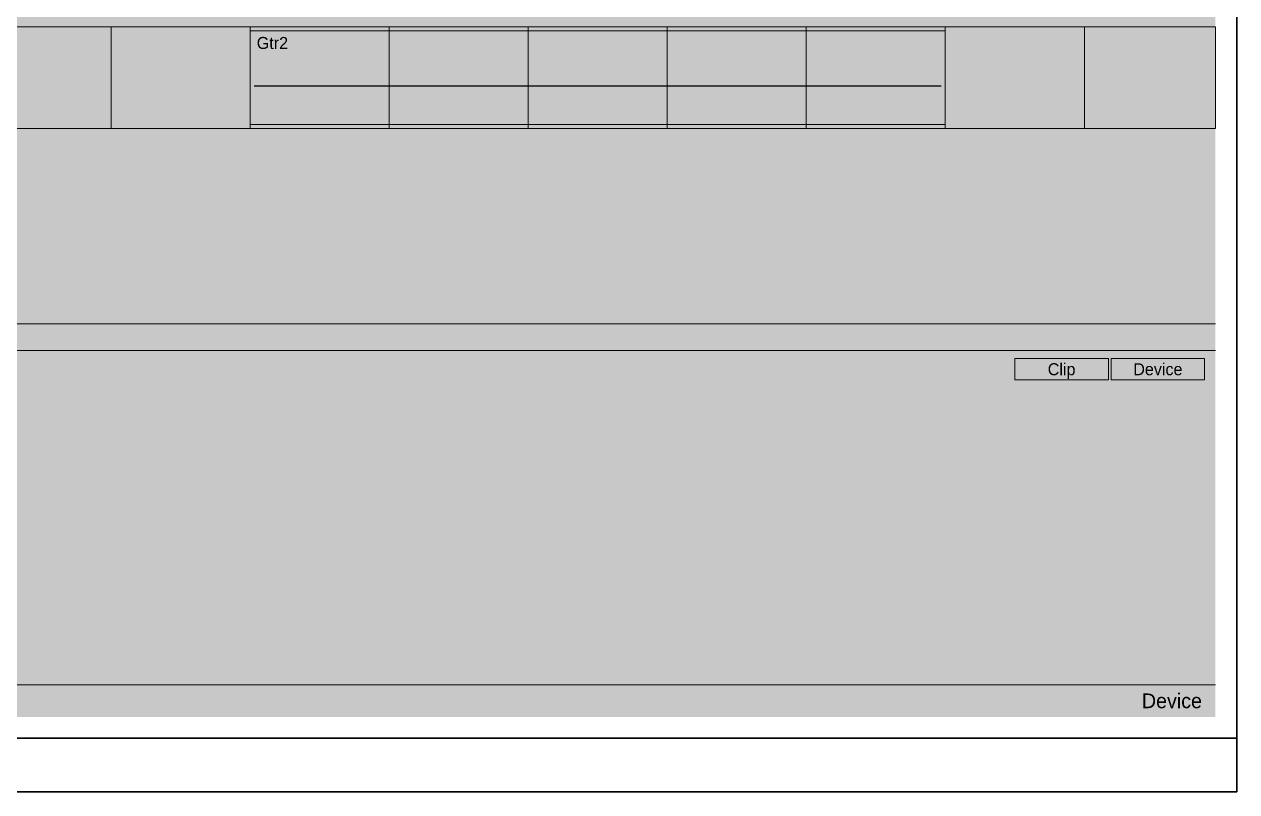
# Model space of a CAD drawing. Extents: x -16 to 1616, y -1056 to 16.
# Drawn here: x 709 to 1616, y -1056 to -482 of the extents above; entities that cross this region are included whole.
import ezdxf
from ezdxf.enums import TextEntityAlignment as Align

# ---------------------------------------------------------------- set-up
doc = ezdxf.new("R2010")
doc.units = 0
for name, color, linetype, lineweight, true_color in [('FORGE-SHEET', 7, 'Continuous', 35, 0x9aa2a8), ('UI-ACCENT', 7, 'Continuous', 18, 0xe0902f), ('UI-CLIP', 7, 'Continuous', 13, 0x2d3135), ('UI-GHOST', 7, 'Continuous', 9, 0x555c62), ('UI-HAIRLINE', 7, 'Continuous', 9, 0x34383c)]:
    doc.layers.add(name, color=color, linetype=linetype, lineweight=lineweight, true_color=true_color)
for name, color, linetype, true_color in [('UI-PANEL-BG', 7, 'Continuous', 0x232629), ('UI-RAISED', 7, 'Continuous', 0x2d3135), ('UI-SHELL-BG', 7, 'Continuous', 0x1a1c1e), ('UI-TEXT', 7, 'Continuous', 0xd6d9dc), ('UI-TEXT-SEC', 7, 'Continuous', 0x8a9095), ('UI-WAVEFORM', 7, 'Continuous', 0x707b84)]:
    doc.layers.add(name, color=color, linetype=linetype, true_color=true_color)

msp = doc.modelspace()

# ---------------------------------------------------------------- hatches: boundary and pattern name
at = {"layer": 'UI-ACCENT'}
h = msp.add_hatch(color=256, dxfattribs=at)
h.dxf.hatch_style = 1
h.paths.add_polyline_path([(1522, -732), (1592, -732), (1592, -748), (1522, -748)])
at = {"layer": 'UI-CLIP', "true_color": 0x222528}
h = msp.add_hatch(color=7, dxfattribs=at)
h.dxf.hatch_style = 1
h.paths.add_polyline_path([(150, -484), (1600, -484), (1600, -560), (150, -560)])
at = {"layer": 'UI-CLIP', "true_color": 0x3d5577}
h = msp.add_hatch(color=7, dxfattribs=at)
h.dxf.hatch_style = 1
h.paths.add_polyline_path([(878, -487), (1398, -487), (1398, -557), (878, -557)])
at = {"layer": 'UI-PANEL-BG'}
h = msp.add_hatch(color=256, dxfattribs=at)
h.dxf.hatch_style = 1
h.paths.add_polyline_path([(0, -706), (1600, -706), (1600, -726), (0, -726)])
h = msp.add_hatch(color=256, dxfattribs=at)
h.dxf.hatch_style = 1
h.paths.add_polyline_path([(0, -726), (1600, -726), (1600, -976), (0, -976)])
h = msp.add_hatch(color=256, dxfattribs=at)
h.dxf.hatch_style = 1
h.paths.add_polyline_path([(0, -976), (1600, -976), (1600, -1000), (0, -1000)])
at = {"layer": 'UI-RAISED'}
h = msp.add_hatch(color=256, dxfattribs=at)
h.dxf.hatch_style = 1
h.paths.add_polyline_path([(1450, -732), (1520, -732), (1520, -748), (1450, -748)])
at = {"layer": 'UI-SHELL-BG'}
h = msp.add_hatch(color=256, dxfattribs=at)
h.dxf.hatch_style = 1
h.paths.add_polyline_path([(0, -46), (1600, -46), (1600, -726), (0, -726)])
at = {"layer": 'UI-WAVEFORM'}
h = msp.add_hatch(color=256, dxfattribs=at)
h.dxf.hatch_style = 1
h.paths.add_polyline_path([(881, -519.81), (884.01, -515.49), (887.01, -512.6), (890.02, -512.45), (893.02, -512.35), (896.03, -511.26), (899.04, -511.27), (902.04, -511.63), (905.05, -511.69), (908.05, -511.95), (911.06, -512.54), (914.06, -511.61), (917.07, -510.49), (920.08, -510.54), (923.08, -510.77), (926.09, -511.74), (929.09, -512.05), (932.1, -513.02), (935.11, -512.14), (938.11, -512.86), (941.12, -513.33), (944.12, -512.09), (947.13, -513.06), (950.13, -512.29), (953.14, -512.83), (956.15, -512.97), (959.15, -513.48), (962.16, -514.74), (965.16, -514.56), (968.17, -515.43), (971.18, -515.78), (974.18, -516.55), (977.19, -517.2), (980.19, -517.26), (983.2, -517.91), (986.2, -517.97), (989.21, -517.72), (992.22, -517.71), (995.22, -518.43), (998.23, -519.22), (1001.23, -519.65), (1004.24, -520.2), (1007.25, -520.59), (1010.25, -520.87), (1013.26, -521.25), (1016.26, -521.69), (1019.27, -521.82), (1022.27, -521.68), (1025.28, -521.4), (1028.29, -521.16), (1031.29, -520.72), (1034.3, -520.48), (1037.3, -519.76), (1040.31, -519.19), (1043.32, -518.7), (1046.32, -518.47), (1049.33, -517.52), (1052.33, -517.54), (1055.34, -517.59), (1058.35, -517.21), (1061.35, -516), (1064.36, -516.42), (1067.36, -515.43), (1070.37, -514.43), (1073.37, -513.89), (1076.38, -514.2), (1079.39, -514.23), (1082.39, -513.21), (1085.4, -512.89), (1088.4, -512.37), (1091.41, -513.42), (1094.42, -512.82), (1097.42, -512.09), (1100.43, -512.86), (1103.43, -513.23), (1106.44, -511.72), (1109.44, -511.59), (1112.45, -511.87), (1115.46, -511.75), (1118.46, -512.26), (1121.47, -512.5), (1124.47, -512.98), (1127.48, -512.38), (1130.49, -512.78), (1133.49, -510.9), (1136.5, -509.8), (1139.5, -510.27), (1142.51, -511.9), (1145.51, -511.35), (1148.52, -512.32), (1151.53, -512.26), (1154.53, -512.93), (1157.54, -512.35), (1160.54, -513.23), (1163.55, -513.21), (1166.56, -513.39), (1169.56, -513), (1172.57, -511.8), (1175.57, -512.16), (1178.58, -512), (1181.58, -512.2), (1184.59, -512.86), (1187.6, -514.3), (1190.6, -515.16), (1193.61, -515.57), (1196.61, -515.2), (1199.62, -515.5), (1202.63, -514.82), (1205.63, -515.85), (1208.64, -516.63), (1211.64, -516.47), (1214.65, -516.64), (1217.65, -517.59), (1220.66, -517.91), (1223.67, -518.16), (1226.67, -518.16), (1229.68, -518.43), (1232.68, -518.76), (1235.69, -519.36), (1238.7, -519.71), (1241.7, -520.31), (1244.71, -520.87), (1247.71, -521.37), (1250.72, -521.8), (1253.73, -521.8), (1256.73, -521.56), (1259.74, -521.09), (1262.74, -520.74), (1265.75, -520.5), (1268.75, -519.93), (1271.76, -519.23), (1274.77, -519.28), (1277.77, -518.38), (1280.78, -518.24), (1283.78, -518.34), (1286.79, -517.72), (1289.8, -516.84), (1292.8, -516.61), (1295.81, -516.65), (1298.81, -515.69), (1301.82, -516.17), (1304.82, -515.24), (1307.83, -515.18), (1310.84, -514.51), (1313.84, -514.23), (1316.85, -514.43), (1319.85, -514.57), (1322.86, -513.14), (1325.87, -513.12), (1328.87, -513.42), (1331.88, -512.72), (1334.88, -511.82), (1337.89, -513), (1340.89, -512.57), (1343.9, -513.08), (1346.91, -511.65), (1349.91, -512.8), (1352.92, -511.22), (1355.92, -511.12), (1358.93, -511.16), (1361.94, -511.1), (1364.94, -511.77), (1367.95, -511.62), (1370.95, -512.33), (1373.96, -512.18), (1376.96, -511.48), (1379.97, -511.12), (1382.98, -511.75), (1385.98, -511.34), (1388.99, -510.74), (1391.99, -510.55), (1395, -512.53), (1395, -543.47), (1391.99, -545.45), (1388.99, -545.26), (1385.98, -544.66), (1382.98, -544.25), (1379.97, -544.88), (1376.96, -544.52), (1373.96, -543.82), (1370.95, -543.67), (1367.95, -544.38), (1364.94, -544.23), (1361.94, -544.9), (1358.93, -544.84), (1355.92, -544.88), (1352.92, -544.78), (1349.91, -543.2), (1346.91, -544.35), (1343.9, -542.92), (1340.89, -543.43), (1337.89, -543), (1334.88, -544.18), (1331.88, -543.28), (1328.87, -542.58), (1325.87, -542.88), (1322.86, -542.86), (1319.85, -541.43), (1316.85, -541.57), (1313.84, -541.77), (1310.84, -541.49), (1307.83, -540.82), (1304.82, -540.76), (1301.82, -539.83), (1298.81, -540.31), (1295.81, -539.35), (1292.8, -539.39), (1289.8, -539.16), (1286.79, -538.28), (1283.78, -537.66), (1280.78, -537.76), (1277.77, -537.62), (1274.77, -536.72), (1271.76, -536.77), (1268.75, -536.07), (1265.75, -535.5), (1262.74, -535.26), (1259.74, -534.91), (1256.73, -534.44), (1253.73, -534.2), (1250.72, -534.2), (1247.71, -534.63), (1244.71, -535.13), (1241.7, -535.69), (1238.7, -536.29), (1235.69, -536.64), (1232.68, -537.24), (1229.68, -537.57), (1226.67, -537.84), (1223.67, -537.84), (1220.66, -538.09), (1217.65, -538.41), (1214.65, -539.36), (1211.64, -539.53), (1208.64, -539.37), (1205.63, -540.15), (1202.63, -541.18), (1199.62, -540.5), (1196.61, -540.8), (1193.61, -540.43), (1190.6, -540.84), (1187.6, -541.7), (1184.59, -543.14), (1181.58, -543.8), (1178.58, -544), (1175.57, -543.84), (1172.57, -544.2), (1169.56, -543), (1166.56, -542.61), (1163.55, -542.79), (1160.54, -542.77), (1157.54, -543.65), (1154.53, -543.07), (1151.53, -543.74), (1148.52, -543.68), (1145.51, -544.65), (1142.51, -544.1), (1139.5, -545.73), (1136.5, -546.2), (1133.49, -545.1), (1130.49, -543.22), (1127.48, -543.62), (1124.47, -543.02), (1121.47, -543.5), (1118.46, -543.74), (1115.46, -544.25), (1112.45, -544.13), (1109.44, -544.41), (1106.44, -544.28), (1103.43, -542.77), (1100.43, -543.14), (1097.42, -543.91), (1094.42, -543.18), (1091.41, -542.58), (1088.4, -543.63), (1085.4, -543.11), (1082.39, -542.79), (1079.39, -541.77), (1076.38, -541.8), (1073.37, -542.11), (1070.37, -541.57), (1067.36, -540.57), (1064.36, -539.58), (1061.35, -540), (1058.35, -538.79), (1055.34, -538.41), (1052.33, -538.46), (1049.33, -538.48), (1046.32, -537.53), (1043.32, -537.3), (1040.31, -536.81), (1037.3, -536.24), (1034.3, -535.52), (1031.29, -535.28), (1028.29, -534.84), (1025.28, -534.6), (1022.27, -534.32), (1019.27, -534.18), (1016.26, -534.31), (1013.26, -534.75), (1010.25, -535.13), (1007.25, -535.41), (1004.24, -535.8), (1001.23, -536.35), (998.23, -536.78), (995.22, -537.57), (992.22, -538.29), (989.21, -538.28), (986.2, -538.03), (983.2, -538.09), (980.19, -538.74), (977.19, -538.8), (974.18, -539.45), (971.18, -540.22), (968.17, -540.57), (965.16, -541.44), (962.16, -541.26), (959.15, -542.52), (956.15, -543.03), (953.14, -543.17), (950.13, -543.71), (947.13, -542.94), (944.12, -543.91), (941.12, -542.67), (938.11, -543.14), (935.11, -543.86), (932.1, -542.98), (929.09, -543.95), (926.09, -544.26), (923.08, -545.23), (920.08, -545.46), (917.07, -545.51), (914.06, -544.39), (911.06, -543.46), (908.05, -544.05), (905.05, -544.31), (902.04, -544.37), (899.04, -544.73), (896.03, -544.74), (893.02, -543.65), (890.02, -543.55), (887.01, -543.4), (884.01, -540.51), (881, -536.19)])

# ---------------------------------------------------------------- linework, layer by layer
at = {"layer": 'FORGE-SHEET'}
msp.add_line((-16, -1016), (1616, -1016), dxfattribs=at)
msp.add_lwpolyline([(-16, 16), (1616, 16), (1616, -1056), (-16, -1056)], close=True, dxfattribs=at)
at = {"layer": 'UI-GHOST'}
for p, q in [((774, -484), (774, -560)), ((878, -484), (878, -560)), ((982, -484), (982, -560)), ((1086, -484), (1086, -560)), ((1190, -484), (1190, -560)), ((1294, -484), (1294, -560)), ((1398, -484), (1398, -560)), ((1502, -484), (1502, -560))]:
    msp.add_line(p, q, dxfattribs=at)
at = {"layer": 'UI-HAIRLINE'}
for p, q in [((0, -706), (1600, -706)), ((0, -726), (1600, -726)), ((0, -976), (1600, -976))]:
    msp.add_line(p, q, dxfattribs=at)
at = {"layer": 'UI-HAIRLINE', "true_color": 0x141618}
msp.add_lwpolyline([(150, -484), (1600, -484), (1600, -560), (150, -560)], close=True, dxfattribs=at)
at = {"layer": 'UI-HAIRLINE', "true_color": 0x101010}
msp.add_lwpolyline([(878, -487), (1398, -487), (1398, -557), (878, -557)], close=True, dxfattribs=at)
at = {"layer": 'UI-HAIRLINE'}
for points in [[(1450, -732), (1520, -732), (1520, -748), (1450, -748)], [(1522, -732), (1592, -732), (1592, -748), (1522, -748)]]:
    msp.add_lwpolyline(points, close=True, dxfattribs=at)
at = {"layer": 'UI-WAVEFORM'}
msp.add_line((881, -528), (1395, -528), dxfattribs=at)

# ---------------------------------------------------------------- texts
at = {"layer": 'UI-TEXT'}
msp.add_text('Gtr2', height=9, dxfattribs=at).set_placement((883, -496), align=Align.MIDDLE_LEFT)
msp.add_text('Clip', height=9, dxfattribs=at).set_placement((1485, -740), align=Align.MIDDLE_CENTER)
at = {"layer": 'UI-TEXT', "true_color": 0x241600}
msp.add_text('Device', height=9, dxfattribs=at).set_placement((1557, -740), align=Align.MIDDLE_CENTER)
at = {"layer": 'UI-TEXT-SEC'}
msp.add_text('Device', height=11, dxfattribs=at).set_placement((1590, -988), align=Align.MIDDLE_RIGHT)

doc.saveas('drawing.dxf')
